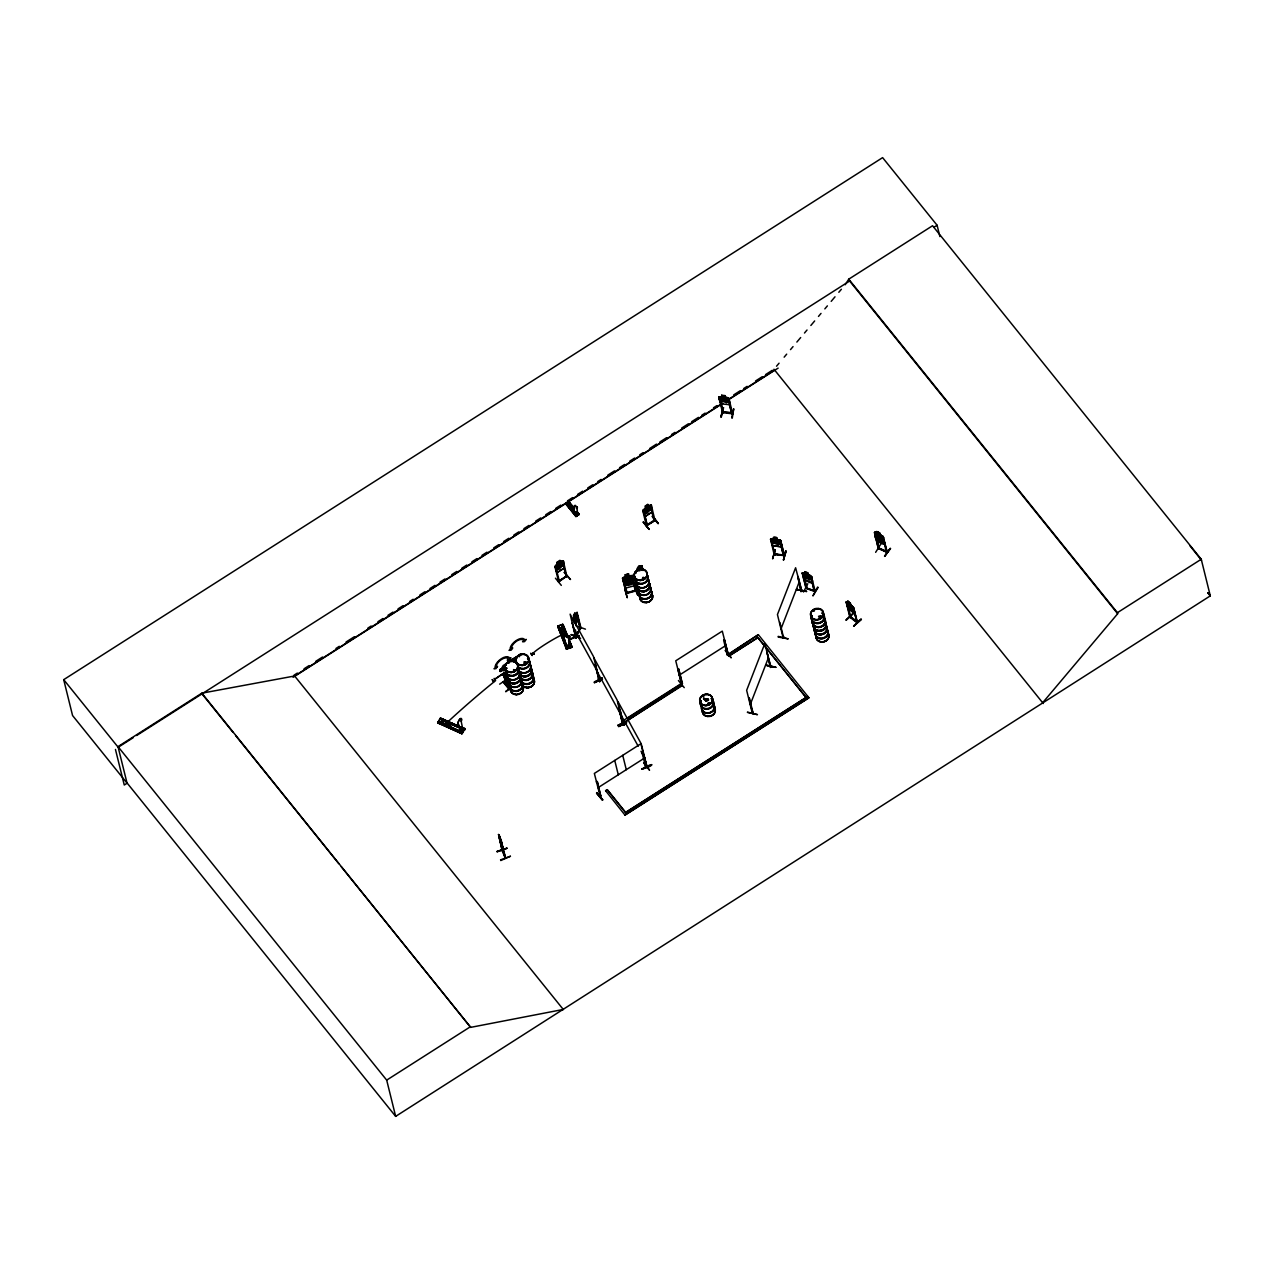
<?xml version="1.0" encoding="UTF-8"?>
<svg xmlns="http://www.w3.org/2000/svg" width="1274" height="1274" viewBox="0 0 1274 1274"><rect width="100%" height="100%" fill="white"/><g stroke="black" fill="none" stroke-linecap="round" stroke-linejoin="round"><path stroke-width="1.5" d="M747.488 712.437L757.457 714.65L747.456 712.118M778.239 636.363L788.24 638.879L778.143 637.048M578.173 617.11L578.253 619.769L575.529 624.626M578.205 619.785L578.332 617.078M576.326 637.94L572.297 622.843L576.294 637.987L575.768 636.682M599.433 680.635L599.592 681.67L598.971 680.268M598.876 679.743L598.621 678.341M599.497 680.236L599.513 681.303M622.381 722.756L618.846 707.978L622.413 723.186M646.905 766.677L646.221 765.993L645.743 767.394L642.08 752.727L642.86 752.217L646.985 766.757L641.188 743.729L617.874 701.401L624.037 725.272L623.082 724.014M623.512 723.887L623.942 724.89M463.338 729.508L462.08 729.476M462.096 729.668L461.666 728.967L463.147 730.098M462.924 729.859L463.354 729.413M705.987 699.203L704.028 698.248L703.917 699.155M874.394 532.628L875.286 532.421L874.458 532.532L878.248 548.473L887.261 551.706L879.347 548.218M876.671 537.787L879.251 548.871L878.359 547.581M703.487 698.662L706.274 701.337L707.309 700.079A8.775 7.469 -13.9 0 0 708.408 699.76L708.551 699.952A8.775 7.469 -13.9 0 1 707.373 700.318L706.815 699.999M706.688 700.541L703.853 698.391L706.879 700.541M706.815 700.939L706.672 701.05A7.692 6.545 -13.9 0 0 705.143 699.203L705.207 699.171M519.346 656.54C522.006 653.116 504.138 663.276 508.931 663.181M508.215 662.767L508.708 662.942M513.565 669.567L514.696 670.458M519.346 655.839L519.346 656.636M524.203 663.563L524.442 662.671M525.095 662.353L524.538 663.308L525.509 663.531M524.601 662.528L526.066 663.547M637.908 571.293L638.115 570.816M643.052 577.791C644.978 577.345 642.383 579.909 642.972 577.552M703.519 696.703L703.168 695.811M702.77 696.002L703.742 696.114L703.089 696.687M709.108 703.885L708.185 703.439L708.838 702.707M709.57 703.121L709.268 702.77M709.809 703.71L709.507 702.675M813.656 610.214L813.576 610.851M813.608 610.772L814.564 610.437L813.943 610.947M820.169 617.779L820.313 617.842M849.726 616.552L850.475 617.11L850.14 616.266M846.748 601.726L853.405 607.427L857.211 622.859L849.79 617.094L846.079 601.647L847.337 606.44M853.405 607.427L857.084 622.333M857.259 622.031L850.873 617.333L848.564 608.351M461.921 729.317L462.685 729.349M599.64 795.788L600.611 795.151L600.086 795.979M599.736 795.724L600.213 796.505L594.353 773.429L640.902 743.745L646.619 766.821L645.52 766.422M646.571 766.247L645.568 767.012L646.619 766.821M681.399 683.246L682.402 683.023L681.463 683.819M626.569 813.545L607.316 789.657L605.612 790.74L624.977 815.073L808.926 697.786L758.333 634.675L727.39 655.027L728.202 654.438L722.294 631.124L675.746 660.792L681.574 684.17L677.911 669.519L678.692 669.009L682.338 683.31M727.55 654.932L727.884 653.673M728.091 654.135L727.422 654.406M728.298 654.39L724.46 639.851L723.68 640.36L727.343 655.011L727.008 654.231M559.907 560.496L560.401 562.344L562.28 560.958L554.859 566.42L558.665 581.931L559.413 581.374L555.655 566.771L554.859 567.28L555.655 566.771M559.047 581.103L558.331 581.677L567.026 575.944M648.37 506.192L647.861 504.361L645.01 506.176L645.615 508.023L642.733 510.396L646.412 525.907L655.043 520.445L654.565 519.617L654.215 520.986L655.123 520.429L646.205 525.668L647.288 524.92M653.865 520.349L646.523 525.35M647.288 525.398L643.736 511.001L642.749 511.256L643.736 511.001M653.833 520.19L654.31 520.923L653.992 520.047M770.722 667.385L764.83 643.513L746.644 690.333L752.361 713.392L752.95 712.102M753.014 712.787L749.446 698.327L748.809 699.044L749.446 698.327M770.452 667.178L770.436 665.968L770.579 667.449M770.897 666.7L766.98 652.224L770.037 666.732M783.08 637.526L783.733 636.459L783.112 637.733L777.443 614.562L795.613 567.758L801.696 590.929M801.235 591.407L797.779 576.469L800.98 591.709L801.569 590.292M635.041 586.072C644.596 609.848 628.146 578.221 638.449 588.047M502.704 850.825L498.564 834.47L502.306 851L498.755 835.68M504.791 857.068L505.348 858.389L500.778 839.869M505.014 857.561L505.746 858.15L502.243 849.439M576.963 514.282L577.886 514.776L576.995 515.333L576.995 513.486M577.186 513.852L577.345 514.537M706.306 699.299L705.621 698.709L705.828 699.792M447.954 724.269L448.289 725.384M450.232 724.826L449.101 723.473M576.549 513.772L577.233 514.202M801.744 591.009L798.113 576.549M505.523 675.968L504.154 676.048M559.493 565.306L556.738 565.194L559.031 566.07L557.678 569.367L559.732 566.07L562.63 566.213L560.21 565.322L561.531 562.137L559.668 565.226M647.447 509.202L649.406 506.112L648.1 509.297L650.52 510.11L647.622 510.046L645.552 513.342L646.905 510.046L644.612 509.17L647.399 509.09M639.723 570.959L640.535 567.376L639.819 568.268M556.085 571.23L557.407 572.424L564.127 568.14L563.506 561.022L562.248 561.038M648.227 506.24L651.38 504.998L651.922 512.1L645.281 516.4L651.954 512.037L652.399 509.711M719.73 396.692L718.791 397.297L722.151 397.01L721.721 395.243M719.953 398.364L719.093 397.95L723.25 412.266M719.969 402.027L718.934 397.233M721.45 403.906L729.365 404.67L730.082 403.046M724.938 395.641L721.594 395.179L722.135 397.106L720.59 397.52L721.418 400.8L726.578 402.759L727.916 401.533L724.954 395.545M720.893 416.885L723.457 407.648L720.925 416.853M725.368 397.408L728.919 398.3M721.355 416.885L723.473 407.648M723.521 412.346L722.406 411.773M727.565 397.552L719.778 396.851M728.139 399.272L729.142 399.065L728.139 399.272L731.69 413.62L732.725 413.732L728.808 398.316L729.954 403.125L729.254 404.702M731.77 412.696C731.961 414.56 738.06 412.378 722.549 412.155M722.485 412.649L732.486 413.811L732.661 412.903M731.706 417.792L733.76 408.779L732.263 418.111M775.181 554.333L774.242 553.68L774.178 554.588L770.531 539.189L773.859 538.998M771.439 538.679L780.596 540.399L776.997 539.348M771.662 540.351L770.802 539.937L775.325 554.716M773.844 539.109C771.041 535.972 778.191 536.497 776.981 539.443L778.812 540.224L779.624 543.52L778.287 544.746L773.127 542.804L772.299 539.507L773.732 538.934M777.108 539.3L776.662 537.532M775.181 549.635L772.601 558.872L775.102 549.89M774.481 554.254L784.434 555.735L780.628 540.303L784.29 555.751M775.245 554.779L775.261 553.887M779.847 541.259L780.851 541.052L779.847 541.259L783.367 555.289M781.058 546.769L773.175 545.798L771.694 543.918L773.222 545.845L781.058 546.769L781.774 545.145M783.16 555.082L784.067 555.273M786.058 551.101L783.43 560.066L786.09 551.132M783.51 560.034L785.596 551.037M568.745 645.631L568.602 646.842L568.013 645.249M569.032 646.539L568.093 645.185L569.048 646.045M575.036 630.71L576.389 636.172L575.45 629.945M580.323 628.034L580.403 627.095M580.785 627.286L575.959 636.013L574.717 630.598M579.957 627.939L580.912 627.795L577.042 612.3L575.514 614.482M568.411 646.555L567.933 645.377M437.746 722.151L462.032 733.792L437.651 722.868L440.708 718.154L465.074 729.078L440.422 718.09L437.826 722.438L438.59 721.434L462.924 732.439M440.422 718.09L439.849 719.507M504.838 675.73L503.947 675.953M504.377 675.618L505.475 676.112L506.941 685.523L504.01 675.507L505.746 674.296M503.469 681.765L509.282 688.916M509.329 688.852L503.437 681.51M574.128 508.087A2.341 1.147 -38.9 0 0 574.192 510.237L574.271 510.333A2.341 1.147 -38.9 0 1 574.208 508.199L573.985 506.192M555.448 578.221L561.308 585.387M643.322 522.197L649.199 529.363L643.29 522.244M636.331 590.849L634.993 590.324L636.124 590.021M635.933 573.332L636.331 571.835M633.879 585.865L634.563 583.699L633.879 585.865L626.044 588.015L624.578 586.534M632.907 582.282L633.688 580.164L633.003 582.314L625.152 584.4L623.687 582.919M847.178 606.456L854.09 613.335L854.488 612.237M708.535 699.967L707.85 698.9L706.529 699.394L706.911 700.318A1.8 1.529 -13.9 0 1 707.803 700.063L707.771 699.219M571.198 634.898L580.626 638.242M571.373 634.548L579.304 637.223M779.895 622.492L783.574 637.637M752.695 712.5L752.313 713.488L753.03 712.58L752.727 713.551L749.112 698.248M775.866 667.162L765.706 665.108L775.627 667.353M571.978 507.976L572.026 507.052M644.31 578.539L644.007 577.504M750.195 704.681L768.381 657.862M780.994 628.91L799.164 582.107M820.265 617.651L819.198 616.934M569.112 646.268L569.08 646.698M569.223 646.571L568.379 646.396M849.869 606.01L851.812 606.137L850.777 606.95L852.911 610.262L850.379 606.934L848.691 606.981L849.758 606.137L847.736 602.921L850.14 606.121M879.267 537.453L881.608 537.023L880.238 538.201L882.707 541.179L879.745 538.297L877.627 538.854L879.028 537.628L876.687 534.777L879.474 537.532M724.11 399.208L721.068 397.424L723.68 399.67L721.944 401.469L724.492 400.147L727.804 402.17L725.065 399.845L726.69 398.045L724.317 399.383M807.015 576.087L804.292 573.619L806.713 576.342L805.184 577.632L807.477 576.963L810.551 579.654L807.987 576.819L809.436 575.498L807.031 575.959M704.665 699.49L704.936 698.853M883.726 542.597L884.379 541.386M884.443 541.307L883.806 542.692L876.91 539.523L875.556 537.357M884.634 542.756L883.981 543.95C879.506 544.173 872.754 537.532 875.493 533.695L883.519 537.915M884.697 542.66L884.06 544.046L877.213 540.797L875.875 538.631M444.355 725.113L447.031 721.052L444.355 725.113A451.792 218.3 -40.6 0 1 495.586 680.603L494.71 679.297L504.074 672.911L502.131 675.124L504.44 673.93M624.817 589.05L627.142 597.458M812 582.361C809.531 584.989 800.327 574.494 804.738 579.813L811.952 582.457L812.621 580.992M437.699 722.836L462.08 733.713M438.049 722.262L462.191 733.362L464.819 729.19L462.112 727.151L462.096 728.218M440.342 718.775L464.707 729.683M462.749 732.534L440.326 722.215M464.293 730.129L465.042 729.158M499.949 669.758L506.224 664.741M575.768 638.019L570.131 614.132L593.445 656.444L599.911 681.399M599.019 680.459L599.56 681.59L595.213 664.455L598.828 679.663L598.302 678.532M623.878 724.619L623.512 723.951M646.794 766.231L642.622 751.883M706.067 700.366L706.194 701.257M577.106 612.444L572.583 620.613M576.851 614.227L576.947 613.351L580.45 628.56M571.198 634.93L579.208 637M576.405 634.755L580.275 628.289M580.864 627.732L576.374 636.092L576.182 634.739M585.467 629.165L576.039 625.852M803.289 574.256L802.604 573.65L806.936 588.636L806.171 587.425M808.082 574.622L809.77 575.768L810.582 579.065L809.388 579.909L804.642 576.899L803.83 573.603L805.216 573.571L804.834 571.707L807.78 572.743L808.178 574.59L807.732 572.838M805.104 573.475L802.174 572.981L806.044 588.413L815.264 591.677L811.347 576.246L808.226 574.51M810.153 575.322L802.286 573.045M810.774 576.979L811.777 576.995L810.774 576.979L814.229 591.359L814.5 590.467L815.424 591.391L805.773 587.728M811.395 576.342L812.462 581.04M807.827 583.699L803.512 592.012M814.213 591.295L815.169 591.725M817.621 587.043L813.003 595.738M818.147 587.473L813.051 595.691M626.028 592.697C628.99 593.302 624.563 592.553 626.378 593.588L622.476 578.093L632.541 575.514L628.926 575.768M626.155 593.222L636.076 590.403M635.089 590.292L635.439 591.184L631.665 576.469L632.589 576.23L631.761 576.772M796.584 589.528L806.649 591.407L796.537 589.305M765.801 665.283L775.659 667.321M558.187 581.103L558.776 581.884L567.121 575.848M462.112 727.151L459.675 732.152L461.347 729.349M462.51 728.632L460.726 731.34L458.64 724.986A3.519 1.258 -65.9 0 1 458.019 722.438A3.519 1.258 -65.9 0 1 460.535 718.616A3.519 1.258 -65.9 0 1 461.347 721.227L461.156 721.148A3.519 1.258 -65.9 0 0 460.535 718.616A3.519 1.258 -65.9 0 0 458.194 722.533A3.519 1.258 -65.9 0 0 458.831 725.065L460.901 731.419L462.685 728.712L461.156 721.148M462.812 731.563L463.242 728.744L462.812 731.563L463.449 728.839L463.847 730.416M462.144 733.251L464.596 728.25M565.879 503.326L576.931 515.89L575.944 516.527L565.497 503.58L568.57 501.303L574.638 508.629M566.516 502.912L576.947 515.859M568.57 501.303L574.256 508.867L567.822 502.067L573.698 509.218M575.928 516.527L579.272 514.362L576.692 511.495L578.269 515.014L579.272 514.378L576.326 511.893M505.682 858.15L502.45 850.076M875.604 534.475L874.983 533.822L878.996 548.871M877.229 533.249L876.735 531.577L879.729 532.835L880.366 536.036M875.429 533.79L874.649 533.981M876.99 532.93C887.819 538.217 862.594 525.812 883.264 536.561L887.214 552.502L878.343 548.457L874.983 533.822M882.277 536.911L883.455 538.01M883.264 536.561L880.111 534.682L881.64 535.956L882.723 540.606L881.592 541.354L877.038 538.01L876.225 534.714L877.547 534.809M886.37 552.183L882.946 537.469L887.261 552.056M883.758 537.835L882.755 537.739M875.636 552.327L880.923 543.918M890.478 548.505L884.522 556.117M631.586 579.304L630.264 581.167L627.142 581.995L625.12 581.024M506.383 685.014L507.259 684.457M507.593 685.205L506.288 685.078L503.915 675.809L505.571 673.739L504.52 674.042M570.704 507.307L572.042 507.148M572.074 507.721L570.593 507.562M514.425 670.506L514.76 669.837M525.987 663.467L524.729 663.913M564.382 633.56L562.965 633.735L562.901 635.121M644.23 578.46L642.972 578.906M707.994 703.63L709.729 703.63M820.09 618.065C817.876 616.712 819.739 619.849 820.631 617.253M641.698 570.37L640.886 567.073L639.739 567.758C640.281 563.299 635.853 568.475 637.86 570.131L636.697 571.437L641.077 565.974L639.644 567.71L639.198 565.943M641.762 566.643L642.637 570.226M575.466 637.271L575.912 638.067M622.843 723.122L622.317 721.817L622.333 722.677M580.387 627.764L576.947 613.351M576.326 634.691L576.294 635.551M776.519 366.211L779.067 363.201M784.147 357.166L786.695 354.14M790.501 349.617L793.049 346.608M796.855 342.069L800.677 337.546M804.483 333.024L807.031 330.014M810.853 325.475L814.659 320.952M818.481 316.43L821.013 313.404M824.835 308.881L827.383 305.871M831.189 301.349L835.011 296.81M838.818 292.287L841.366 289.278M845.188 284.755L848.739 279.181L932.568 225.737L1201.239 559.254L1210.3 595.866L395.657 1116.374L126.986 782.857M1042.658 702.738L1117.664 613.734L1117.409 612.683L848.739 279.181M448.114 724.173L449.706 723.728M449.929 725.288L450.2 724.158M566.42 649.246L557.741 626.235L563.14 624.531L572.122 647.176L562.662 624.578M561.388 625.152L562.168 624.881L567.217 637.016M566.389 649.246L572.01 647.24M568.57 640.488L571.676 647.112L571.453 646.173L566.484 647.94L566.755 648.992L557.693 626.06L562.646 624.292L567.599 636.745M707.898 699.06C707.803 699.107 704.395 701.146 707.675 699.219M633.401 578.953L623.384 581.708M505.746 858.15L500.077 837.352M503.087 682.036L508.963 689.138M678.421 680.523L684.249 687.657M602.666 799.738L596.503 793.113L602.331 800.247M602.666 800.04L596.869 792.571L602.666 799.754M705.844 700.206L705.716 699.633M565.545 503.564L576.294 515.954M578.444 514.823L576.135 511.861M649.071 529.411L643.322 521.91M507.705 676.892A6.545 5.574 -13.9 0 0 515.317 683.023A6.545 5.558 -13.9 0 0 519.489 674.153L519.665 674.153M522.436 685.46L522.451 685.444A6.545 5.558 -13.9 0 0 531.481 686.304A6.545 5.558 -13.9 0 0 533.312 678.405A6.545 5.574 -13.9 0 1 530.748 686.718A6.545 5.574 -13.9 0 1 521.735 684.042M728.155 654.533L727.263 654.502M600.93 796.011L600.181 796.473M566.229 576.581L567.249 576.453M846.557 602.443L850.363 617.572L850.714 616.743L857.259 621.887M848.373 602.952L847.927 601.185L850.809 604.879M847.927 601.185L848.118 606.058L851.972 610.246L852.832 609.8L850.363 603.112M848.357 608.813L854.169 613.256M852.306 606.201L853.309 607.507M853.166 607.666L853.835 608.208L852.911 607.905M853.516 613.097L846.111 620.183L853.469 613.081M853.644 625.948L860.985 619.021M861.415 619.562L853.66 626.187L861.081 619.275M704.426 699.474L705.111 698.996A7.692 6.545 -13.9 0 1 706.608 700.827L706.72 700.811M682.418 683.74L682.068 682.832M513.74 669.646L513.486 670.841M524.761 662.671L524.601 663.372M562.853 634.962L564.509 635.296L564.35 633.417M642.637 577.679L643.306 577.425M880.35 535.255L879.251 536.131L876.432 533.408L878.773 536.274L877.372 537.501L879.49 536.943L882.452 539.81L879.984 536.832L881.337 535.653L877.436 534.029M449.897 725.145L448.767 725.463M625.168 581.247L626.697 580.196L626.123 578.396L629.499 577.584L626.123 578.396M625.359 574.829L625.821 576.692L624.292 577.727L625.98 584.543L628.002 585.483L631.124 584.639L632.43 582.759L630.773 576.007L628.942 575.864L628.576 573.921L625.231 574.813L625.677 576.565M806.06 587.967L814.293 590.626M814.389 591.009L812.255 582.075M882.452 539.252L881.337 539.985L878.503 538.679L876.799 531.481M494.758 679.265L504.074 672.911M504.313 676.303L504.966 674.886M506.606 678.692L505.268 674.249L506.304 678.437C508.294 679.695 503.867 678.708 506.845 678.708M506.765 678.58L506.097 679.695M508.31 678.341L499.647 684.154M509.839 688.294L505.874 691.734M509.918 688.549L505.635 691.448M724.651 640.089L723.68 640.36M682.45 683.612L681.781 684.09M731.117 657.83L725.209 650.393L731.037 657.527M597.092 781.392L596.312 781.902L597.299 781.631L600.787 796.075L600.468 795.215M649.517 770.213L643.609 762.776L649.437 769.91M127.209 783.144L124.263 785.023L115.456 749.446M562.789 1008.642L563.427 1009.422L470.679 1027.37L201.833 693.183L118.004 746.612L127.05 783.16L72.57 715.542L63.7 679.663L882.611 157.626L937.091 225.243L939.894 236.582M133.26 737.662L118.179 747.281L63.7 679.663M136.621 735.528L849.631 281.013M933.794 227.361L937.091 225.243M297.352 673.07L293.991 675.204L563.299 1009.502M304.072 668.786L309.104 665.585M315.809 661.302L322.529 657.018M335.954 648.466L339.314 646.316M346.018 642.048L354.411 636.697M367.836 628.13L371.196 625.996M377.916 621.712L382.948 618.511M387.981 615.294L393.013 612.093M398.045 608.876L403.078 605.66M409.798 601.392L413.158 599.242M419.863 594.974L424.895 591.757M429.943 588.556L434.975 585.339M440.008 582.122L445.04 578.922M451.744 574.638L456.793 571.437M461.825 568.22L466.857 565.019M471.89 561.802L476.922 558.601M481.954 555.384L487.002 552.168M493.707 547.9L498.739 544.683M503.771 541.482L508.82 538.265M513.852 535.064L518.884 531.847M523.917 528.63L528.949 525.429M535.669 521.146L540.702 517.945M545.734 514.728L550.766 511.527M555.798 508.31L560.831 505.109M567.551 500.825L572.583 497.608M577.616 494.408L582.648 491.191M587.696 487.99L592.728 484.773M597.761 481.572L601.121 479.422M607.825 475.138L614.546 470.87M619.578 467.654L624.61 464.453M629.643 461.236L634.675 458.035M639.707 454.818L643.067 452.684M649.788 448.4L656.492 444.116M659.852 441.982L666.573 437.699M671.605 434.498L674.965 432.348M681.67 428.08L688.39 423.796M691.734 421.646L698.455 417.378M701.815 415.228L705.159 413.094M713.551 407.744L716.912 405.61M733.697 394.908L740.417 390.624M743.761 388.49L747.121 386.356M755.514 381.006L762.234 376.722M765.578 374.588L772.299 370.304M722.581 403.173L294.628 675.984L201.833 693.183M727.613 399.972L774.608 370.017M293.116 677.306L722.756 403.412M727.788 400.211L778.143 368.106M572.36 506.112L569.414 507.832M579.017 514.362L577.695 513.072M575.737 514.585L577.679 513.342L576.931 508.485A2.341 1.147 -38.9 0 0 576.071 506.861L576.151 506.956A2.341 1.147 -38.9 0 1 577.011 508.581L576.931 508.485M577.759 513.454L575.816 514.68L574.192 510.237M560.417 562.137L559.987 560.369L557.12 562.2L557.566 563.968L555.671 565.29M650.218 505.014L642.797 510.476L645.281 516.4M562.821 562.582L563.411 561.834L562.63 562.328L566.532 576.947L565.959 576.214L567.057 576.119M650.711 506.558L651.285 505.81L650.504 506.304L654.167 520.97M554.954 566.389L557.455 572.329L564.127 568.14M652.606 516.304L658.403 523.503L652.638 516.336M559.206 580.689L565.99 576.358M564.191 572.36L570.529 579.527L564.382 572.552M519.553 655.234C521.894 652.559 518.407 656.747 520.684 654.995L520.302 654.183M506.144 663.85L520.318 654.247L520.684 654.995M502.752 667.847L499.79 669.678L500.284 671.525L507.068 668.149M500.3 671.318L503.166 669.503M679.297 675.156L725.846 645.472M681.08 683.692L622.89 720.781L624.133 722.613L682.307 685.523L681.08 683.692L682.307 685.523M627.986 718.042L681.192 684.138M682.195 685.078L624.133 722.613M728.776 656.142L757.871 637.605L728.776 656.142L727.645 654.756L758.333 634.675M597.904 787.778L644.453 758.11M607.316 789.657L605.612 790.74M607.427 790.103L625.47 812.494L806.124 697.467M1117.409 612.683L1201.239 559.254M395.657 1116.374L386.691 1080.129L470.504 1026.685M500.379 840.107L502.099 845.124L500.586 839.932M558.171 626.33L567.153 648.976M561.707 624.929L566.643 637.096M571.086 647.574L568.968 642.351M571.66 647.24L568.905 640.137M770.499 539.284L771.503 538.743M574.972 505.539L573.889 506.893M643.131 577.472L642.446 578.555M708.344 702.675L709.57 702.675M566.293 576.421L563.952 567.71M566.819 576.167L563.347 561.022M578.842 635.678L570.641 638.975L578.714 635.408M578.746 635.567L570.8 639.086M596.328 667.082L595.595 666.525L599.927 681.526M602.14 677.911L594.289 682.498L602.491 679.201M594.305 681.893L602.252 678.166M594.48 682.816L602.363 678.931M620.104 710.988L620.04 710.128L623.559 725.288M625.773 721.434L617.938 725.432L626.06 722.087M625.9 721.689L617.938 725.432L625.884 721.785M626.458 722.692L618.384 726.26L626.585 722.963M626.49 722.852L618.638 726.69M642 768.923C657.989 760.021 651.762 767.569 641.969 768.875M651.555 764.75L642.096 769.241M627.222 593.334L623.527 578.635L622.604 578.874L623.607 578.937M636.124 590.945L636.013 590.053M706.322 699.808L706.799 700.143A1.8 1.529 -13.9 0 1 707.739 699.824L708.185 699.697M806.155 587.999L802.333 572.95M462.685 732.47L439.912 722.868M513.9 659.279L514.537 662.162L513.9 659.279L510.906 660.537M682.131 683.39L678.692 669.009M504.536 681.144L510.38 688.263M504.966 680.81L510.81 687.928M500.029 837.671L498.452 834.518M499.631 839.248L503.087 848.357L503.071 847.306M499.472 836.763L498.723 834.948L501.415 841.19L500.523 839.327M500.443 841.939L503.198 848.325M501.462 843.213L501.765 843.961M496.971 851.351L507.052 848.197L497.163 851.812M497.115 851.685L507.052 848.197M500.523 859.886L510.412 856.287M500.762 860.555L510.396 856.239M574.893 505.444L575.131 505.348M506.893 685.635L503.915 675.809M658.037 523.694L652.081 516.336M558.649 628.544L563.618 626.776M566.787 646.491L570.099 645.313M641.953 569.414L642.797 569.128M642.032 569.558L642.829 569.287M641.857 565.64L640.997 565.911L641.937 565.688L643.052 570.513M624.324 580.88L626.569 580.164M629.834 579.431L632.095 578.746M626.84 580.785L629.945 579.925M625.263 574.893L628.576 573.921M625.805 576.596L623.416 577.265M626.792 580.578L629.913 579.75M627.095 592.585L635.025 590.483M626.282 593.541L636.22 590.881L632.525 575.418M502.147 844.535L499.089 834.82L499.583 836.731L499.169 835.951M560.401 562.344L561.977 562.009L562.805 565.306L559.047 569.335L557.264 568.841L557.184 562.28M849.981 616.266L857.466 622.62L853.835 608.208M626.904 592.426L627.27 593.254L626.951 592.458M571.373 647.463L568.698 640.456M635.2 586.295L637.541 594.958M504.615 670.729L503.373 670.761L502.45 666.62L503.278 665.474L520.461 654.788M877.292 533.44L875.971 533.36L878.598 538.743M629.929 579.336L631.617 579.463M723.584 412.043L731.563 412.919M775.293 554.031L783.271 554.923M784.497 555.416L774.162 554.079M774.353 554.286L784.37 555.368M600.595 795.724L597.299 781.631M796.505 589.352L806.442 591.55M820.026 617.126L820.711 617.285M513.693 670.952L515.014 669.885M731.722 413.652L729.54 404.336M572.997 619.132L574.017 617.253L574.303 622.492L575.402 622.508L577.186 617.126L576.358 613.829L575.482 614.625L574.972 612.683L573.475 615.453L574.017 617.253L573.65 615.453M461.905 727.47L464.373 728.569M441.935 719.73L464.548 729.906L441.521 720.367M439.928 719.062L464.5 729.986M459.436 731.212L461.921 732.327M876.846 531.672L879.586 532.93L881.242 539.937M877.69 535.383L880.43 536.641M878.248 537.325L880.987 538.583M890.51 548.553L884.666 556.404L890.128 548.346M878.28 548.027L887.293 552.136M857.115 622.875L853.246 607.459M642.494 578.476L643.434 578.762L642.653 578.125M524.713 664.041L524.41 663.133M853.469 613.272L846.095 619.992M635.073 586.438L638.465 588.333M634.85 586.741L638.226 588.699M880.286 536.051L881.895 537.309M847.847 601.248L850.284 603.191M504.87 675.188L505.555 676.128M642.86 752.217L642.08 752.727M1207.816 592.776L1210.3 595.866L1207.991 592.951M848.994 280.216L1117.664 613.734M773.971 369.237L1043.279 703.519M757.982 637.733L806.092 697.483L756.74 636.204M645.44 507.944L644.326 509.52L645.138 512.817L646.921 513.311L650.68 509.282L649.867 505.985L648.291 506.319L647.781 504.472M727.534 654.31L728.664 655.696M568.013 501.781L573.857 509.027M577.886 514.776L577.711 513.836M566.245 502.927L576.724 515.922M565.672 503.373L575.991 516.48M499.854 669.758L500.284 671.525M202.009 693.852L233.094 732.454M235.579 735.544L338.82 863.692M341.321 866.782L470.679 1027.37M118.004 746.612L386.691 1080.129M1189.932 545.718L1201.493 560.289M721.53 403.747L720.097 401.931L721.514 403.858M505.237 858.246L501.829 849.742M533.233 653.371L534.156 654.342L532.914 652.782M495.283 679.647L494.153 678.389L494.662 679.631M595.213 664.455L595.611 665.155L594.878 664.598M618.846 707.978L619.244 708.694L618.511 708.137M593.78 657.655L617.094 699.967L623.209 724.763M573.682 628.48L596.996 670.793M597.331 672.003L620.645 714.316M621.425 715.749L638.21 746.23M641.013 751.294L644.74 758.078M501.59 843.165L499.727 837.321M569.064 638.163L570.163 645.488L566.85 646.666L564.382 639.819A3.519 1.831 -21.6 0 1 563.761 637.287A3.519 1.831 -21.6 0 1 568.443 635.615A3.519 1.831 -21.6 0 1 569.064 638.163L569.144 638.338A3.519 1.831 -21.6 0 0 568.507 635.79A3.519 1.831 -21.6 0 0 563.825 637.446A3.519 1.831 -21.6 0 0 564.462 639.994M567.312 636.984L562.646 624.292M562.742 626.681L566.882 637.127M568.634 642.223L570.449 647.797L569 644.326M562.073 626.904L564.971 633.831M559.843 627.716L564.685 639.898M559.716 627.764L566.643 645.185M558.697 625.9L567.44 648.896L559.095 627.986M557.693 626.06L566.803 648.976M504.6 674.519L505.428 673.914M501.415 841.174L503.087 848.357M499.567 837.352L499.169 836.349L500.682 840.235M624.817 588.779L627.27 597.729M879.171 532.994L877.42 532.198M804.706 571.612L805.216 573.571M803.894 575.752L807.095 588.349M780.373 542.74L783.478 555.305M808.926 697.786L624.977 815.073M807.796 696.4L625.534 812.589M720.017 398.045L723.616 412.728L722.597 412.649L718.823 397.201M651.237 504.998L655.011 520.54M643.529 510.747L647.256 525.477M637.334 568.315L637.78 570.147M622.604 578.077L624.69 586.502M575.752 505.571L576.151 506.956M570.354 503.628L567.424 505.348M569.653 502.752L566.707 504.472M622.731 755.339L626.282 769.687M614.737 760.435L618.288 774.783M577.855 619.498L580.036 628.544M570.338 644.755L570.545 643.88L570.768 644.819L565.799 646.571L565.576 645.631L566.15 646.252M565.943 632.652L560.926 634.229M503.771 667.321L504.186 668.977M504.233 673.102L507.163 684.504M504.743 675.411L507.004 684.488M501.717 670.204L501.462 669.137L500.762 670.809M502.083 674.487L502.29 675.316M444.594 720.129L441.871 723.998M534.109 653.928A19.492 1.815 -31.5 0 1 532.866 654.088M532.994 653.403A19.492 1.815 -31.5 0 1 549.986 641.363A19.492 1.815 -31.5 0 1 565.99 633.592M823.259 617.364A6.577 5.606 -13.9 0 1 820.997 627.095A6.577 5.606 -13.9 0 1 812.541 621.171M818.529 616.266A6.577 5.606 -13.9 0 1 821.841 616.632M823.259 617.078A6.673 5.669 -13.9 0 1 820.982 626.935A6.673 5.669 -13.9 0 1 812.398 620.932M820.201 615.963A6.673 5.669 -13.9 0 1 821.826 616.329M825.202 621.712A6.577 5.606 -13.9 0 1 820.997 630.646A6.577 5.606 -13.9 0 1 813.353 624.483M822.287 613.112A6.673 5.669 -13.9 0 1 823.211 620.741A6.673 5.669 -13.9 0 1 814.436 622.795A6.673 5.669 -13.9 0 1 811.968 615.517M823.084 616.712A6.561 5.59 -13.9 0 1 820.838 626.426A6.561 5.59 -13.9 0 1 812.382 620.502M822.271 613.415A6.561 5.59 -13.9 0 1 823.195 620.932A6.561 5.59 -13.9 0 1 814.548 622.938A6.561 5.59 -13.9 0 1 812.127 615.788M823.211 616.871A6.673 5.669 -13.9 0 1 820.918 626.728A6.673 5.669 -13.9 0 1 812.334 620.725M822.112 612.746A6.577 5.606 -13.9 0 1 819.851 622.476A6.577 5.606 -13.9 0 1 811.395 616.552M826.046 628.655A6.577 5.606 -13.9 0 1 826.969 636.172A6.577 5.606 -13.9 0 1 818.306 638.194A6.577 5.606 -13.9 0 1 815.886 631.028M826.062 628.369A6.673 5.669 -13.9 0 1 826.985 635.997A6.673 5.669 -13.9 0 1 818.211 638.035A6.673 5.669 -13.9 0 1 815.742 630.773M827.989 633.019A6.577 5.606 -13.9 0 1 823.8 641.953A6.577 5.606 -13.9 0 1 816.156 635.774M816.108 635.551A6.561 5.59 -13.9 0 0 823.737 641.698A6.561 5.59 -13.9 0 0 827.925 632.796A6.545 5.558 -13.9 0 1 824.549 641.443A6.545 5.558 -13.9 0 1 816.013 637.016M813.465 624.849A6.561 5.59 -13.9 0 0 821.077 631.012A6.545 5.558 -13.9 0 0 826.316 624.786M826.205 625.454A6.673 5.669 -13.9 0 1 821.093 634.659A6.673 5.669 -13.9 0 1 814.771 626.808M825.871 628.002A6.561 5.59 -13.9 0 1 823.625 637.701A6.561 5.59 -13.9 0 1 815.185 631.793M826.173 625.741A6.561 5.59 -13.9 0 1 821.141 634.802A6.561 5.59 -13.9 0 1 814.914 627.079M826.157 625.247A6.673 5.669 -13.9 0 1 821.905 634.309A6.673 5.669 -13.9 0 1 814.15 628.05M826.03 625.072A6.577 5.606 -13.9 0 1 821.826 634.006A6.577 5.606 -13.9 0 1 814.182 627.827M813.688 627.748A6.545 5.558 -13.9 0 0 821.077 630.98A6.561 5.59 -13.9 0 0 825.281 622.094A6.545 5.558 -13.9 0 1 825.998 623.384M813.369 626.33A6.545 5.558 -13.9 0 1 813.481 624.849M648.02 579.001A6.577 5.606 -13.9 0 1 643.832 587.935A6.577 5.606 -13.9 0 1 636.188 581.756M648.052 578.714A6.673 5.669 -13.9 0 1 642.924 587.919A6.673 5.669 -13.9 0 1 636.602 580.068M648.848 582.314A6.577 5.606 -13.9 0 1 643.8 591.391A6.577 5.606 -13.9 0 1 637.557 583.651M647.654 581.071A6.545 5.574 -13.9 0 1 648.577 588.556A6.545 5.574 -13.9 0 1 639.946 590.563A6.545 5.574 -13.9 0 1 637.526 583.428A6.545 5.558 -13.9 0 0 643.736 591.136A6.545 5.558 -13.9 0 0 648.753 582.107M647.065 574.765A6.673 5.669 -13.9 0 1 642.813 583.811A6.673 5.669 -13.9 0 1 635.057 577.568M647.988 578.523A6.673 5.669 -13.9 0 1 642.876 587.728A6.673 5.669 -13.9 0 1 636.554 579.877M647.017 574.558A6.673 5.669 -13.9 0 1 642.765 583.619A6.673 5.669 -13.9 0 1 635.009 577.361M646.889 574.383A6.577 5.606 -13.9 0 1 642.685 583.301A6.577 5.606 -13.9 0 1 635.041 577.138M650.839 590.005A6.673 5.669 -13.9 0 1 646.587 599.067A6.673 5.669 -13.9 0 1 638.831 592.808M651.635 593.604A6.577 5.606 -13.9 0 1 646.587 602.682A6.577 5.606 -13.9 0 1 640.36 594.942M648.721 584.989A6.673 5.669 -13.9 0 1 646.444 594.862A6.673 5.669 -13.9 0 1 637.86 588.843M650.648 589.623A6.577 5.606 -13.9 0 1 646.459 598.557A6.577 5.606 -13.9 0 1 638.815 592.378M648.721 585.292A6.577 5.606 -13.9 0 1 646.459 595.006A6.577 5.606 -13.9 0 1 638.003 589.082M650.791 589.798A6.673 5.669 -13.9 0 1 646.523 598.86A6.673 5.669 -13.9 0 1 638.784 592.601M648.673 584.798A6.673 5.669 -13.9 0 1 646.38 594.655A6.673 5.669 -13.9 0 1 637.796 588.652M712.405 703.121A6.577 5.606 -13.9 0 1 710.159 712.851A6.577 5.606 -13.9 0 1 701.687 706.927M712.405 702.834A6.673 5.669 -13.9 0 1 710.128 712.692A6.673 5.669 -13.9 0 1 701.544 706.688M714.348 707.484A6.577 5.606 -13.9 0 1 710.144 716.402A6.577 5.606 -13.9 0 1 702.515 710.239M711.433 698.869A6.673 5.669 -13.9 0 1 712.373 706.497A6.673 5.669 -13.9 0 1 703.582 708.551A6.673 5.669 -13.9 0 1 701.13 701.273M712.357 702.627A6.673 5.669 -13.9 0 1 710.08 712.485A6.673 5.669 -13.9 0 1 701.496 706.481M711.386 698.662A6.673 5.669 -13.9 0 1 712.309 706.29A6.673 5.669 -13.9 0 1 703.535 708.344A6.673 5.669 -13.9 0 1 701.066 701.066M713.137 700.811A6.577 5.606 -13.9 0 1 706.481 708.663A6.577 5.606 -13.9 0 1 701.098 700.875M711.258 698.502A6.577 5.606 -13.9 0 1 712.389 699.537M529.793 664.009A6.577 5.606 -13.9 0 1 527.946 671.955A6.577 5.606 -13.9 0 1 518.9 670.952M523.948 661.875A6.577 5.606 -13.9 0 1 527.261 662.241M529.809 663.722A6.673 5.669 -13.9 0 1 527.946 671.78A6.673 5.669 -13.9 0 1 518.773 670.761A6.673 5.669 -13.9 0 1 514.521 679.806A6.673 5.669 -13.9 0 1 506.765 673.564M530.621 667.337A6.577 5.606 -13.9 0 1 528.025 675.698A6.577 5.606 -13.9 0 1 518.98 673.006M518.948 672.752A6.545 5.574 -13.9 0 0 527.962 675.427A6.545 5.574 -13.9 0 0 530.525 667.098A6.545 5.558 -13.9 0 1 528.694 675.013A6.545 5.558 -13.9 0 1 519.696 674.01M527.691 658.722A6.673 5.669 -13.9 0 1 527.643 667.321A6.673 5.669 -13.9 0 1 517.785 666.812A6.673 5.669 -13.9 0 1 512.674 676A6.673 5.669 -13.9 0 1 506.351 668.149M529.761 663.531A6.673 5.669 -13.9 0 1 527.133 672.003A6.673 5.669 -13.9 0 1 517.961 669.264M527.643 658.515A6.673 5.669 -13.9 0 1 527.595 667.114A6.673 5.669 -13.9 0 1 517.738 666.605A6.673 5.669 -13.9 0 1 512.626 675.793A6.673 5.669 -13.9 0 1 506.304 667.942M527.532 658.339A6.577 5.606 -13.9 0 1 527.484 666.828A6.577 5.606 -13.9 0 1 517.754 666.318M533.328 676.574A6.577 5.606 -13.9 0 1 530 683.644A6.577 5.606 -13.9 0 1 521.687 682.227M531.465 674.249A6.577 5.606 -13.9 0 1 532.58 675.284M531.465 673.962A6.673 5.669 -13.9 0 1 530.732 683.071A6.673 5.669 -13.9 0 1 520.811 680.762M521.767 684.265A6.577 5.606 -13.9 0 0 530.812 686.957A6.577 5.606 -13.9 0 0 533.408 678.612A6.577 5.606 -13.9 0 1 530.812 686.957A6.577 5.606 -13.9 0 1 521.767 684.281M519.091 673.357A6.545 5.574 -13.9 0 0 528.105 676.032A6.545 5.574 -13.9 0 0 530.685 667.703A6.545 5.558 -13.9 0 1 528.837 675.602A6.545 5.558 -13.9 0 1 519.84 674.599M530.494 669.997A6.673 5.669 -13.9 0 1 530.446 678.612A6.673 5.669 -13.9 0 1 520.588 678.087A6.673 5.669 -13.9 0 1 515.476 687.291A6.673 5.669 -13.9 0 1 509.154 679.44M532.421 674.631A6.577 5.606 -13.9 0 1 529.841 682.991A6.577 5.606 -13.9 0 1 520.779 680.3M530.478 670.299A6.577 5.606 -13.9 0 1 530.446 678.787A6.577 5.606 -13.9 0 1 520.716 678.278M530.43 669.79A6.673 5.669 -13.9 0 1 530.398 678.405A6.673 5.669 -13.9 0 1 520.525 677.879A6.673 5.669 -13.9 0 1 515.429 687.084A6.673 5.669 -13.9 0 1 509.09 679.233M530.318 669.63A6.577 5.606 -13.9 0 1 530.271 678.118A6.577 5.606 -13.9 0 1 520.556 677.609M518.757 671.032A6.577 5.606 -13.9 0 1 514.553 679.966A6.577 5.606 -13.9 0 1 506.925 673.803M507.737 677.099A6.577 5.606 -13.9 0 0 515.381 683.278A6.577 5.606 -13.9 0 0 519.569 674.344A6.593 5.606 -13.9 0 1 516.241 683.198A6.593 5.606 -13.9 0 1 507.641 678.755M519.505 674.137A6.545 5.574 -13.9 0 1 515.317 683.023A6.545 5.558 -13.9 0 1 507.721 676.892M517.594 669.503A6.673 5.669 -13.9 0 1 515.301 679.361A6.673 5.669 -13.9 0 1 506.718 673.357M517.785 667.082A6.577 5.606 -13.9 0 1 512.737 676.16A6.577 5.606 -13.9 0 1 506.495 668.42M517.61 666.413A6.577 5.606 -13.9 0 1 512.562 675.491A6.577 5.606 -13.9 0 1 506.335 667.751M521.544 682.323A6.577 5.606 -13.9 0 1 516.511 691.4A6.577 5.606 -13.9 0 1 510.269 683.66M520.429 680.985A6.673 5.669 -13.9 0 1 521.369 688.613A6.673 5.669 -13.9 0 1 512.594 690.667A6.673 5.669 -13.9 0 1 510.126 683.39M521.257 684.584A6.577 5.606 -13.9 0 1 518.996 694.314A6.577 5.606 -13.9 0 1 510.524 688.39M520.27 680.619A6.577 5.606 -13.9 0 1 521.193 688.151A6.577 5.606 -13.9 0 1 512.53 690.158A6.577 5.606 -13.9 0 1 510.094 682.991M520.572 678.357A6.577 5.606 -13.9 0 1 516.368 687.291A6.577 5.606 -13.9 0 1 508.724 681.128M573.539 618.766L574.972 619.053L574.51 622.97L575.386 618.846L577.09 618.177L575.593 617.922L576.055 614.179L575.163 618.113L573.539 618.766M632.35 583.731L629.038 582.871L626.569 585.387L628.225 582.68L625.645 581.247L628.783 582.107L631.219 579.702L629.611 582.314L632.35 583.731M631.426 580.02L628.098 579.144L625.63 581.629L627.302 578.937L624.706 577.472L627.955 578.364L630.296 575.991L628.687 578.587L631.426 580.02M779.529 544.109L776.2 542.135L773.7 543.52L775.388 541.657L772.777 539.412L776.025 541.37L778.398 540.033L776.774 541.832L779.529 544.109M530.796 653.355L532.213 655.584L530.892 653.355M492.226 679.631L493.659 681.845L492.321 679.631M574.861 613.622L574.112 615.868L574.861 613.622M575.625 615.215L574.224 617.81L575.052 621.107L576.437 618.511L575.625 615.215M442.906 719.205L440.278 723.457L442.906 719.205M449.212 722.039L446.585 726.291L449.212 722.039M451.697 723.154L449.069 727.39L451.697 723.154M497.465 666.461L495.968 668.659L493.962 668.739L495.156 667.958A8.87 4.316 -39.4 0 1 501.335 658.706A8.87 4.316 -39.4 0 1 509.743 658.499L510.954 657.718L509.345 659.98L507.211 660.139L508.422 659.359A7.405 3.599 -39.4 0 0 501.399 659.534A7.405 3.599 -39.4 0 0 496.255 667.258L497.465 666.461M526.082 639.452L524.585 641.618L522.547 641.714L523.773 640.933A7.405 3.615 -38.9 0 0 516.718 641.061A7.405 3.615 -38.9 0 0 511.543 648.737L512.753 647.956L511.129 650.202L508.995 650.361L510.205 649.581A8.87 4.332 -38.9 0 1 516.416 640.392A8.87 4.332 -38.9 0 1 524.872 640.233L526.082 639.452M639.038 566.707L637.987 568.825L639.038 566.707M571.389 504.807L568.507 506.797L571.389 504.807M573.38 507.291L570.497 509.282L573.38 507.291M559.557 561.165L557.996 562.853L559.557 561.165M647.447 505.157L645.87 506.829L647.447 505.157M560.544 562.933L557.885 564.637L558.697 567.933L561.372 566.229L560.544 562.933M648.434 506.909L645.759 508.613L646.571 511.909L649.246 510.205L648.434 506.909M564.175 628.13L559.254 630.073L564.175 628.13M565.083 630.423L560.178 632.366L565.083 630.423M566.803 634.771L561.882 636.713L566.803 634.771M569.526 645.966C565.083 646.921 571.532 649.262 569.526 645.966M628.894 578.014L627.031 579.16L628.894 578.014M630.773 583.221L627.652 584.081L625.964 577.281L629.101 576.453L630.773 583.221M628.018 574.542L626.171 575.657L628.018 574.542M724.349 395.927L722.326 395.704L724.349 395.927M725.416 398.045L722.278 397.695L723.091 400.992L726.228 401.342L725.416 398.045M776.057 537.915L774.035 537.692L776.057 537.915M777.124 540.033L773.987 539.698L774.799 542.979L777.936 543.329L777.124 540.033M807.206 572.966L805.359 572.281L807.206 572.966M808.226 575.211L805.359 574.16L806.171 577.456L809.038 578.507L808.226 575.211M849.885 603.159L848.42 601.997L849.885 603.159M850.809 605.532L848.532 603.733L849.344 607.029L851.621 608.829L850.809 605.532M814.054 619.196A6.577 5.606 -13.9 0 0 823.482 613.176A6.577 5.606 -13.9 0 0 813.369 609.482A6.577 5.606 -13.9 0 0 814.054 619.196M820.934 630.423A6.561 5.59 -13.9 0 0 825.138 621.505A6.545 5.558 -13.9 0 1 820.934 630.391A6.561 5.59 -13.9 0 1 813.322 624.26A6.545 5.558 -13.9 0 0 820.934 630.391M814.15 619.498A6.561 5.59 -13.9 0 0 823.545 613.511A6.561 5.59 -13.9 0 0 813.449 609.816A6.561 5.59 -13.9 0 0 814.15 619.498A6.545 5.558 -13.9 0 0 823.53 613.511A6.545 5.558 -13.9 0 0 813.465 609.832A6.545 5.558 -13.9 0 0 814.15 619.482M637.701 579.781A6.577 5.606 -13.9 0 0 647.144 573.778A6.577 5.606 -13.9 0 0 637.016 570.067A6.577 5.606 -13.9 0 0 637.701 579.781M637.796 580.084A6.545 5.574 -13.9 0 0 647.192 574.112A6.545 5.574 -13.9 0 0 637.111 570.418A6.545 5.574 -13.9 0 0 637.796 580.084A6.545 5.558 -13.9 0 0 647.176 574.096A6.545 5.558 -13.9 0 0 637.127 570.418A6.545 5.558 -13.9 0 0 637.812 580.068M646.539 602.443A6.545 5.574 -13.9 0 0 651.571 593.397A6.545 5.558 -13.9 0 1 646.539 602.427A6.545 5.574 -13.9 0 1 640.328 594.719A6.545 5.558 -13.9 0 0 646.539 602.427M643.896 591.741A6.545 5.574 -13.9 0 0 648.912 582.696A6.545 5.558 -13.9 0 1 643.896 591.725A6.545 5.574 -13.9 0 1 637.685 584.033A6.545 5.558 -13.9 0 0 643.896 591.725M703.2 704.952A6.577 5.606 -13.9 0 0 712.644 698.932A6.577 5.606 -13.9 0 0 702.515 695.238A6.577 5.606 -13.9 0 0 703.2 704.952M710.08 716.147A6.545 5.574 -13.9 0 0 714.268 707.261A6.545 5.558 -13.9 0 1 710.08 716.147A6.545 5.574 -13.9 0 1 702.484 710.016A6.545 5.558 -13.9 0 0 710.08 716.147M703.296 705.239A6.545 5.574 -13.9 0 0 712.692 699.251A6.545 5.574 -13.9 0 0 702.611 695.572A6.545 5.574 -13.9 0 0 703.296 705.239A6.545 5.558 -13.9 0 0 712.676 699.267A6.545 5.558 -13.9 0 0 702.627 695.588A6.545 5.558 -13.9 0 0 703.312 705.239M519.473 664.789A6.577 5.606 -13.9 0 0 528.901 658.785A6.577 5.606 -13.9 0 0 518.773 655.075A6.577 5.606 -13.9 0 0 519.473 664.789M519.569 665.092A6.545 5.574 -13.9 0 0 528.949 659.104A6.545 5.574 -13.9 0 0 518.884 655.425A6.545 5.574 -13.9 0 0 519.569 665.092A6.545 5.558 -13.9 0 0 528.933 659.104A6.545 5.558 -13.9 0 0 518.884 655.425A6.545 5.558 -13.9 0 0 519.569 665.076M508.437 671.796A6.577 5.606 -13.9 0 0 517.865 665.792A6.577 5.606 -13.9 0 0 507.753 662.082A6.577 5.606 -13.9 0 0 508.437 671.796A6.577 5.606 -13.9 0 0 517.865 665.808A6.577 5.606 -13.9 0 0 507.753 662.114A6.577 5.606 -13.9 0 0 508.437 671.828M508.533 672.115A6.545 5.574 -13.9 0 0 517.913 666.127A6.545 5.574 -13.9 0 0 507.848 662.448A6.545 5.574 -13.9 0 0 508.533 672.115A6.545 5.558 -13.9 0 0 517.913 666.143A6.545 5.558 -13.9 0 0 507.848 662.464A6.545 5.558 -13.9 0 0 508.533 672.115M518.932 694.075A6.545 5.574 -13.9 0 0 521.177 684.393A6.545 5.558 -13.9 0 1 518.932 694.075A6.545 5.574 -13.9 0 1 510.508 688.167A6.545 5.558 -13.9 0 0 518.932 694.075M516.288 683.374A6.545 5.574 -13.9 0 0 519.649 674.726A6.545 5.558 -13.9 0 1 516.288 683.374A6.545 5.574 -13.9 0 1 507.737 678.946A6.545 5.558 -13.9 0 0 516.288 683.374"/></g></svg>
